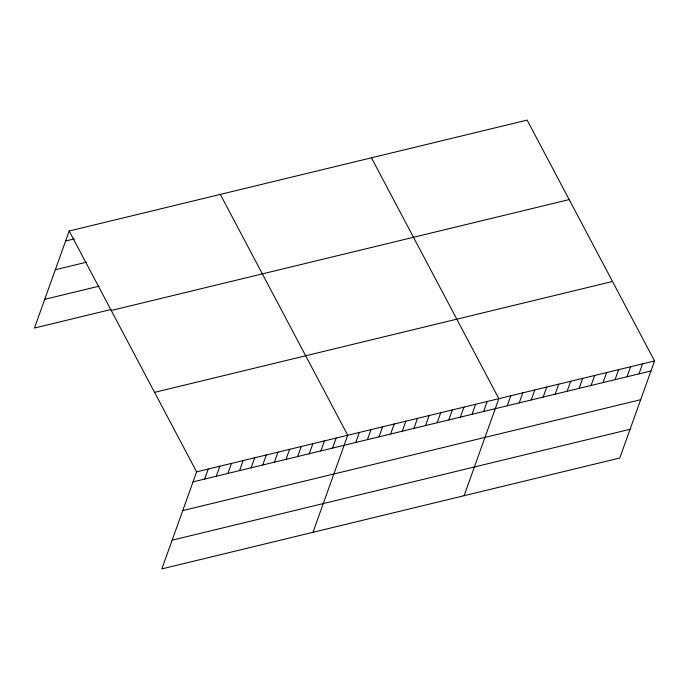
<?xml version="1.0" encoding="UTF-8"?>
<svg xmlns="http://www.w3.org/2000/svg" width="689" height="689" viewBox="0 0 689 689"><rect width="100%" height="100%" fill="white"/><g stroke="black" fill="none" stroke-linecap="round" stroke-linejoin="round"><path stroke-width="1.03" d="M69.193 231.004L196.615 471.853L161.863 568.899L619.807 457.996L654.55 360.958L527.137 120.101L69.193 231.004L34.45 328.042L110.981 309.516M204.65 479.062L208.233 469.037M216.268 476.245L219.86 466.22M227.895 473.429L231.487 463.404M239.522 470.613L243.105 460.588M251.149 467.797L254.732 457.78M262.767 464.98L266.359 454.964M274.394 462.173L277.986 452.148M286.021 459.356L289.604 449.331M297.648 456.54L301.231 446.515M309.266 453.724L312.858 443.699M320.893 450.907L324.485 440.882M332.52 448.091L336.103 438.075M312.987 532.304L347.73 435.259L220.316 194.401M355.765 442.459L359.357 432.442M367.392 439.651L370.983 429.626M379.019 436.835L382.602 426.81M390.637 434.018L394.229 423.993M402.264 431.202L405.855 421.177M413.891 428.386L417.482 418.369M425.518 425.569L429.101 415.553M437.136 422.753L440.727 412.737M448.763 419.945L452.354 409.921M460.39 417.129L463.973 407.104M472.017 414.313L475.599 404.288M483.635 411.497L487.226 401.472M464.102 495.701L498.853 398.664L371.44 157.807M507.242 405.778L510.825 395.762M519.213 402.884L522.805 392.859M531.193 399.982L534.785 389.957M543.173 397.079L546.756 387.054M555.145 394.177L558.736 384.161M567.125 391.283L570.716 381.258M579.104 388.381L582.687 378.356M591.076 385.478L594.667 375.453M603.056 382.576L606.639 372.56M615.027 379.682L618.619 369.657M627.007 376.78L630.599 366.755M638.987 373.877L642.57 363.852M65.61 241.021L74.326 238.911M55.327 269.743L86.323 262.233M44.733 299.327L98.983 286.193M111.248 310.481L569.183 199.586M154.56 392.368L612.504 281.474M196.615 471.853L654.55 360.958M193.023 481.878L650.959 370.975M182.74 510.592L640.675 399.698M172.147 540.176L630.082 429.281"/></g></svg>
